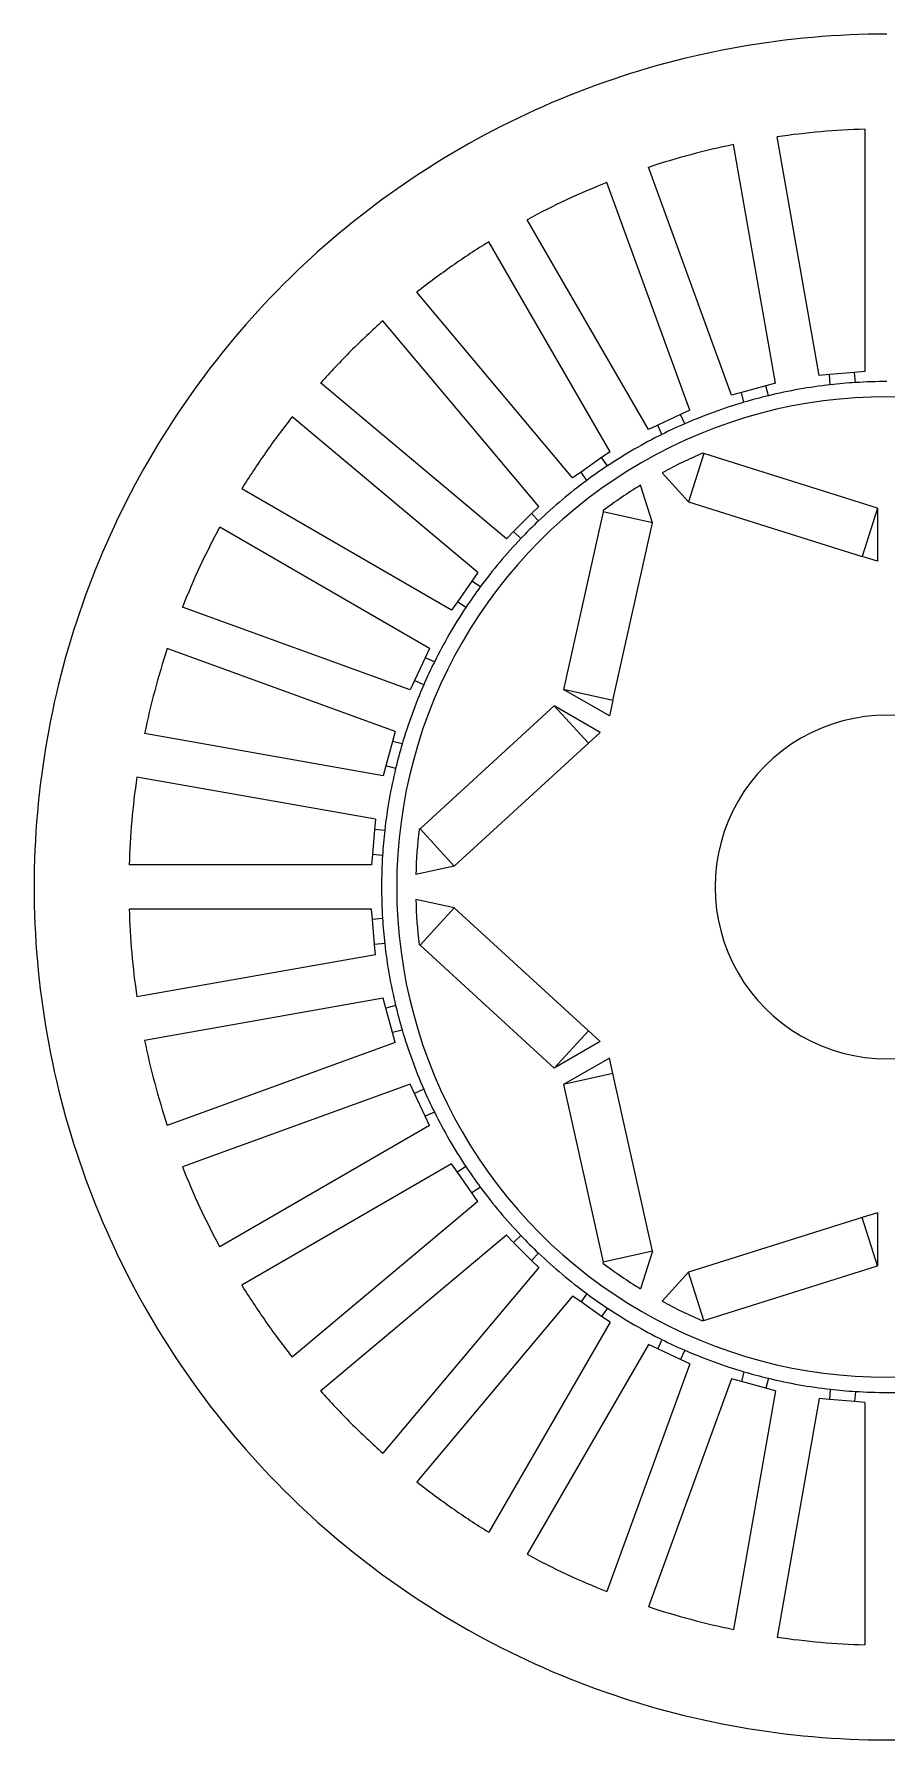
# Model space of a CAD drawing. Header units: millimetres. Extents: x -68 to 68, y -68 to 68.
# Drawn here: x -67.5 to 0, y -67.5 to 67.5 of the extents above; entities that cross this region are included whole.
import ezdxf

# ---------------------------------------------------------------- set-up
doc = ezdxf.new("R2010")
doc.units = ezdxf.units.MM

msp = doc.modelspace()

# ---------------------------------------------------------------- linework, layer by layer
at = {"layer": '_MotorCAD0_'}
msp.add_arc((0, 0), 67.5, 170, 180, dxfattribs=at)
at = {"layer": '_MotorCAD100_'}
msp.add_line((-15.6, -37.73), (-16.33, -37.39), dxfattribs=at)
at = {"layer": '_MotorCAD101_'}
msp.add_line((-15.99, -36.66), (-16.33, -37.39), dxfattribs=at)
at = {"layer": '_MotorCAD102_'}
msp.add_arc((0, 0), 40, 246.4325, 250, dxfattribs=at)
at = {"layer": '_MotorCAD103_'}
msp.add_arc((0, 0), 40, 250, 253.5675, dxfattribs=at)
at = {"layer": '_MotorCAD104_'}
msp.add_line((-11.32, -38.37), (-11.52, -39.14), dxfattribs=at)
at = {"layer": '_MotorCAD105_'}
msp.add_line((-11.52, -39.14), (-12.31, -38.93), dxfattribs=at)
at = {"layer": '_MotorCAD106_'}
msp.add_line((-12.31, -38.93), (-18.87, -56.96), dxfattribs=at)
at = {"layer": '_MotorCAD107_'}
msp.add_arc((0, 0), 60, 251.6714, 255, dxfattribs=at)
at = {"layer": '_MotorCAD108_'}
msp.add_arc((0, 0), 60, 255, 258.3286, dxfattribs=at)
at = {"layer": '_MotorCAD109_'}
msp.add_line((-8.81, -39.87), (-12.14, -58.76), dxfattribs=at)
at = {"layer": '_MotorCAD10_'}
msp.add_arc((0, 0), 67.5, 270, 280, dxfattribs=at)
at = {"layer": '_MotorCAD110_'}
msp.add_line((-8.81, -39.87), (-9.59, -39.66), dxfattribs=at)
at = {"layer": '_MotorCAD111_'}
msp.add_line((-9.38, -38.88), (-9.59, -39.66), dxfattribs=at)
at = {"layer": '_MotorCAD112_'}
msp.add_arc((0, 0), 40, 256.4325, 260, dxfattribs=at)
at = {"layer": '_MotorCAD113_'}
msp.add_arc((0, 0), 40, 260, 263.5675, dxfattribs=at)
at = {"layer": '_MotorCAD114_'}
msp.add_line((-4.48, -39.75), (-4.55, -40.55), dxfattribs=at)
at = {"layer": '_MotorCAD115_'}
msp.add_line((-4.55, -40.55), (-5.36, -40.47), dxfattribs=at)
at = {"layer": '_MotorCAD116_'}
msp.add_line((-5.36, -40.47), (-8.69, -59.37), dxfattribs=at)
at = {"layer": '_MotorCAD117_'}
msp.add_arc((0, 0), 60, 261.6714, 265, dxfattribs=at)
at = {"layer": '_MotorCAD118_'}
msp.add_arc((0, 0), 60, 265, 268.3286, dxfattribs=at)
at = {"layer": '_MotorCAD119_'}
msp.add_line((-1.75, -40.79), (-1.75, -59.97), dxfattribs=at)
at = {"layer": '_MotorCAD120_'}
msp.add_line((-1.75, -40.79), (-2.56, -40.72), dxfattribs=at)
at = {"layer": '_MotorCAD121_'}
msp.add_line((-2.49, -39.92), (-2.56, -40.72), dxfattribs=at)
at = {"layer": '_MotorCAD122_'}
msp.add_arc((0, 0), 40, 266.4325, 270, dxfattribs=at)
at = {"layer": '_MotorCAD123_'}
msp.add_arc((0, 0), 40, 270, 273.5675, dxfattribs=at)
at = {"layer": '_MotorCAD1_'}
msp.add_arc((0, 0), 67.5, 180, 190, dxfattribs=at)
at = {"layer": '_MotorCAD28_'}
msp.add_arc((0, 0), 67.5, 90, 100, dxfattribs=at)
at = {"layer": '_MotorCAD29_'}
msp.add_arc((0, 0), 67.5, 100, 110, dxfattribs=at)
at = {"layer": '_MotorCAD2_'}
msp.add_arc((0, 0), 67.5, 190, 200, dxfattribs=at)
at = {"layer": '_MotorCAD303_'}
msp.add_arc((0, 0), 40, 90, 93.5675, dxfattribs=at)
at = {"layer": '_MotorCAD304_'}
msp.add_line((-2.49, 39.92), (-2.56, 40.72), dxfattribs=at)
at = {"layer": '_MotorCAD305_'}
msp.add_line((-1.75, 40.79), (-2.56, 40.72), dxfattribs=at)
at = {"layer": '_MotorCAD306_'}
msp.add_line((-1.75, 59.97), (-1.75, 40.79), dxfattribs=at)
at = {"layer": '_MotorCAD307_'}
msp.add_arc((0, 0), 60, 91.6714, 95, dxfattribs=at)
at = {"layer": '_MotorCAD308_'}
msp.add_arc((0, 0), 60, 95, 98.3286, dxfattribs=at)
at = {"layer": '_MotorCAD309_'}
msp.add_line((-5.36, 40.47), (-8.69, 59.37), dxfattribs=at)
at = {"layer": '_MotorCAD30_'}
msp.add_arc((0, 0), 67.5, 110, 120, dxfattribs=at)
at = {"layer": '_MotorCAD310_'}
msp.add_line((-4.55, 40.55), (-5.36, 40.47), dxfattribs=at)
at = {"layer": '_MotorCAD311_'}
msp.add_line((-4.48, 39.75), (-4.55, 40.55), dxfattribs=at)
at = {"layer": '_MotorCAD312_'}
msp.add_arc((0, 0), 40, 96.4325, 100, dxfattribs=at)
at = {"layer": '_MotorCAD313_'}
msp.add_arc((0, 0), 40, 100, 103.5675, dxfattribs=at)
at = {"layer": '_MotorCAD314_'}
msp.add_line((-9.38, 38.88), (-9.59, 39.66), dxfattribs=at)
at = {"layer": '_MotorCAD315_'}
msp.add_line((-8.81, 39.87), (-9.59, 39.66), dxfattribs=at)
at = {"layer": '_MotorCAD316_'}
msp.add_line((-8.81, 39.87), (-12.14, 58.76), dxfattribs=at)
at = {"layer": '_MotorCAD317_'}
msp.add_arc((0, 0), 60, 101.6714, 105, dxfattribs=at)
at = {"layer": '_MotorCAD318_'}
msp.add_arc((0, 0), 60, 105, 108.3286, dxfattribs=at)
at = {"layer": '_MotorCAD319_'}
msp.add_line((-12.31, 38.93), (-18.87, 56.96), dxfattribs=at)
at = {"layer": '_MotorCAD31_'}
msp.add_arc((0, 0), 67.5, 120, 130, dxfattribs=at)
at = {"layer": '_MotorCAD320_'}
msp.add_line((-11.52, 39.14), (-12.31, 38.93), dxfattribs=at)
at = {"layer": '_MotorCAD321_'}
msp.add_line((-11.32, 38.37), (-11.52, 39.14), dxfattribs=at)
at = {"layer": '_MotorCAD322_'}
msp.add_arc((0, 0), 40, 106.4325, 110, dxfattribs=at)
at = {"layer": '_MotorCAD323_'}
msp.add_arc((0, 0), 40, 110, 113.5675, dxfattribs=at)
at = {"layer": '_MotorCAD324_'}
msp.add_line((-15.99, 36.66), (-16.33, 37.39), dxfattribs=at)
at = {"layer": '_MotorCAD325_'}
msp.add_line((-15.6, 37.73), (-16.33, 37.39), dxfattribs=at)
at = {"layer": '_MotorCAD326_'}
msp.add_line((-15.6, 37.73), (-22.16, 55.76), dxfattribs=at)
at = {"layer": '_MotorCAD327_'}
msp.add_arc((0, 0), 60, 111.6714, 115, dxfattribs=at)
at = {"layer": '_MotorCAD328_'}
msp.add_arc((0, 0), 60, 115, 118.3286, dxfattribs=at)
at = {"layer": '_MotorCAD329_'}
msp.add_line((-18.88, 36.2), (-28.47, 52.81), dxfattribs=at)
at = {"layer": '_MotorCAD32_'}
msp.add_arc((0, 0), 67.5, 130, 140, dxfattribs=at)
at = {"layer": '_MotorCAD330_'}
msp.add_line((-18.14, 36.54), (-18.88, 36.2), dxfattribs=at)
at = {"layer": '_MotorCAD331_'}
msp.add_line((-17.81, 35.82), (-18.14, 36.54), dxfattribs=at)
at = {"layer": '_MotorCAD332_'}
msp.add_arc((0, 0), 40, 116.4325, 120, dxfattribs=at)
at = {"layer": '_MotorCAD333_'}
msp.add_arc((0, 0), 40, 120, 123.5675, dxfattribs=at)
at = {"layer": '_MotorCAD334_'}
msp.add_line((-22.12, 33.33), (-22.58, 33.98), dxfattribs=at)
at = {"layer": '_MotorCAD335_'}
msp.add_line((-21.91, 34.45), (-22.58, 33.98), dxfattribs=at)
at = {"layer": '_MotorCAD336_'}
msp.add_line((-21.91, 34.45), (-31.5, 51.06), dxfattribs=at)
at = {"layer": '_MotorCAD337_'}
msp.add_arc((0, 0), 60, 121.6714, 125, dxfattribs=at)
at = {"layer": '_MotorCAD338_'}
msp.add_arc((0, 0), 60, 125, 128.3286, dxfattribs=at)
at = {"layer": '_MotorCAD339_'}
msp.add_line((-24.88, 32.37), (-37.21, 47.07), dxfattribs=at)
at = {"layer": '_MotorCAD33_'}
msp.add_arc((0, 0), 67.5, 140, 150, dxfattribs=at)
at = {"layer": '_MotorCAD340_'}
msp.add_line((-24.21, 32.84), (-24.88, 32.37), dxfattribs=at)
at = {"layer": '_MotorCAD341_'}
msp.add_line((-23.76, 32.18), (-24.21, 32.84), dxfattribs=at)
at = {"layer": '_MotorCAD342_'}
msp.add_arc((0, 0), 40, 126.4325, 130, dxfattribs=at)
at = {"layer": '_MotorCAD343_'}
msp.add_arc((0, 0), 40, 130, 133.5675, dxfattribs=at)
at = {"layer": '_MotorCAD344_'}
msp.add_line((-27.57, 28.98), (-28.13, 29.55), dxfattribs=at)
at = {"layer": '_MotorCAD345_'}
msp.add_line((-27.56, 30.12), (-28.13, 29.55), dxfattribs=at)
at = {"layer": '_MotorCAD346_'}
msp.add_line((-27.56, 30.12), (-39.89, 44.82), dxfattribs=at)
at = {"layer": '_MotorCAD347_'}
msp.add_arc((0, 0), 60, 131.6714, 135, dxfattribs=at)
at = {"layer": '_MotorCAD348_'}
msp.add_arc((0, 0), 60, 135, 138.3286, dxfattribs=at)
at = {"layer": '_MotorCAD349_'}
msp.add_line((-30.12, 27.56), (-44.82, 39.89), dxfattribs=at)
at = {"layer": '_MotorCAD34_'}
msp.add_arc((0, 0), 67.5, 150, 160, dxfattribs=at)
at = {"layer": '_MotorCAD350_'}
msp.add_line((-29.55, 28.13), (-30.12, 27.56), dxfattribs=at)
at = {"layer": '_MotorCAD351_'}
msp.add_line((-28.98, 27.57), (-29.55, 28.13), dxfattribs=at)
at = {"layer": '_MotorCAD352_'}
msp.add_arc((0, 0), 40, 136.4325, 140, dxfattribs=at)
at = {"layer": '_MotorCAD353_'}
msp.add_arc((0, 0), 40, 140, 143.5675, dxfattribs=at)
at = {"layer": '_MotorCAD354_'}
msp.add_line((-32.18, 23.76), (-32.84, 24.21), dxfattribs=at)
at = {"layer": '_MotorCAD355_'}
msp.add_line((-32.37, 24.88), (-32.84, 24.21), dxfattribs=at)
at = {"layer": '_MotorCAD356_'}
msp.add_line((-32.37, 24.88), (-47.07, 37.21), dxfattribs=at)
at = {"layer": '_MotorCAD357_'}
msp.add_arc((0, 0), 60, 141.6714, 145, dxfattribs=at)
at = {"layer": '_MotorCAD358_'}
msp.add_arc((0, 0), 60, 145, 148.3286, dxfattribs=at)
at = {"layer": '_MotorCAD359_'}
msp.add_line((-34.45, 21.91), (-51.06, 31.5), dxfattribs=at)
at = {"layer": '_MotorCAD35_'}
msp.add_arc((0, 0), 67.5, 160, 170, dxfattribs=at)
at = {"layer": '_MotorCAD360_'}
msp.add_line((-33.98, 22.58), (-34.45, 21.91), dxfattribs=at)
at = {"layer": '_MotorCAD361_'}
msp.add_line((-33.33, 22.12), (-33.98, 22.58), dxfattribs=at)
at = {"layer": '_MotorCAD362_'}
msp.add_arc((0, 0), 40, 146.4325, 150, dxfattribs=at)
at = {"layer": '_MotorCAD363_'}
msp.add_arc((0, 0), 40, 150, 153.5675, dxfattribs=at)
at = {"layer": '_MotorCAD364_'}
msp.add_line((-35.82, 17.81), (-36.54, 18.14), dxfattribs=at)
at = {"layer": '_MotorCAD365_'}
msp.add_line((-36.2, 18.88), (-36.54, 18.14), dxfattribs=at)
at = {"layer": '_MotorCAD366_'}
msp.add_line((-36.2, 18.88), (-52.81, 28.47), dxfattribs=at)
at = {"layer": '_MotorCAD367_'}
msp.add_arc((0, 0), 60, 151.6714, 155, dxfattribs=at)
at = {"layer": '_MotorCAD368_'}
msp.add_arc((0, 0), 60, 155, 158.3286, dxfattribs=at)
at = {"layer": '_MotorCAD369_'}
msp.add_line((-37.73, 15.6), (-55.76, 22.16), dxfattribs=at)
at = {"layer": '_MotorCAD36_'}
msp.add_line((-40.79, -1.75), (-59.97, -1.75), dxfattribs=at)
at = {"layer": '_MotorCAD370_'}
msp.add_line((-37.39, 16.33), (-37.73, 15.6), dxfattribs=at)
at = {"layer": '_MotorCAD371_'}
msp.add_line((-36.66, 15.99), (-37.39, 16.33), dxfattribs=at)
at = {"layer": '_MotorCAD372_'}
msp.add_arc((0, 0), 40, 156.4325, 160, dxfattribs=at)
at = {"layer": '_MotorCAD373_'}
msp.add_arc((0, 0), 40, 160, 163.5675, dxfattribs=at)
at = {"layer": '_MotorCAD374_'}
msp.add_line((-38.37, 11.32), (-39.14, 11.52), dxfattribs=at)
at = {"layer": '_MotorCAD375_'}
msp.add_line((-38.93, 12.31), (-39.14, 11.52), dxfattribs=at)
at = {"layer": '_MotorCAD376_'}
msp.add_line((-38.93, 12.31), (-56.96, 18.87), dxfattribs=at)
at = {"layer": '_MotorCAD377_'}
msp.add_arc((0, 0), 60, 161.6714, 165, dxfattribs=at)
at = {"layer": '_MotorCAD378_'}
msp.add_arc((0, 0), 60, 165, 168.3286, dxfattribs=at)
at = {"layer": '_MotorCAD379_'}
msp.add_line((-39.87, 8.81), (-58.76, 12.14), dxfattribs=at)
at = {"layer": '_MotorCAD37_'}
msp.add_arc((0, 0), 60, 181.6714, 185, dxfattribs=at)
at = {"layer": '_MotorCAD380_'}
msp.add_line((-39.66, 9.59), (-39.87, 8.81), dxfattribs=at)
at = {"layer": '_MotorCAD381_'}
msp.add_line((-38.88, 9.38), (-39.66, 9.59), dxfattribs=at)
at = {"layer": '_MotorCAD382_'}
msp.add_arc((0, 0), 40, 166.4325, 170, dxfattribs=at)
at = {"layer": '_MotorCAD383_'}
msp.add_arc((0, 0), 40, 170, 173.5675, dxfattribs=at)
at = {"layer": '_MotorCAD384_'}
msp.add_line((-39.75, 4.48), (-40.55, 4.55), dxfattribs=at)
at = {"layer": '_MotorCAD385_'}
msp.add_line((-40.47, 5.36), (-40.55, 4.55), dxfattribs=at)
at = {"layer": '_MotorCAD386_'}
msp.add_line((-40.47, 5.36), (-59.37, 8.69), dxfattribs=at)
at = {"layer": '_MotorCAD387_'}
msp.add_arc((0, 0), 60, 171.6714, 175, dxfattribs=at)
at = {"layer": '_MotorCAD388_'}
msp.add_arc((0, 0), 60, 175, 178.3286, dxfattribs=at)
at = {"layer": '_MotorCAD389_'}
msp.add_line((-40.79, 1.75), (-59.97, 1.75), dxfattribs=at)
at = {"layer": '_MotorCAD38_'}
msp.add_arc((0, 0), 60, 185, 188.3286, dxfattribs=at)
at = {"layer": '_MotorCAD390_'}
msp.add_line((-40.72, 2.56), (-40.79, 1.75), dxfattribs=at)
at = {"layer": '_MotorCAD391_'}
msp.add_line((-39.92, 2.49), (-40.72, 2.56), dxfattribs=at)
at = {"layer": '_MotorCAD392_'}
msp.add_arc((0, 0), 40, 176.4325, 180, dxfattribs=at)
at = {"layer": '_MotorCAD393_'}
msp.add_arc((0, 0), 40, 180, 183.5675, dxfattribs=at)
at = {"layer": '_MotorCAD394_'}
msp.add_line((-39.92, -2.49), (-40.72, -2.56), dxfattribs=at)
at = {"layer": '_MotorCAD395_'}
msp.add_line((-40.72, -2.56), (-40.79, -1.75), dxfattribs=at)
at = {"layer": '_MotorCAD396_'}
msp.add_line((-40.55, 4.55), (-40.72, 2.56), dxfattribs=at)
at = {"layer": '_MotorCAD397_'}
msp.add_arc((0, 0), 40, 183.5675, 186.4325, dxfattribs=at)
at = {"layer": '_MotorCAD398_'}
msp.add_line((-40.55, -4.55), (-40.72, -2.56), dxfattribs=at)
at = {"layer": '_MotorCAD399_'}
msp.add_arc((0, 0), 38.8, 180, 240, dxfattribs=at)
at = {"layer": '_MotorCAD39_'}
msp.add_line((-40.47, -5.36), (-59.37, -8.69), dxfattribs=at)
at = {"layer": '_MotorCAD3_'}
msp.add_arc((0, 0), 67.5, 200, 210, dxfattribs=at)
at = {"layer": '_MotorCAD400_'}
msp.add_arc((0, 0), 38.8, 240, 300, dxfattribs=at)
at = {"layer": '_MotorCAD403_'}
msp.add_arc((0, 0), 38.8, 60, 120, dxfattribs=at)
at = {"layer": '_MotorCAD404_'}
msp.add_arc((0, 0), 38.8, 120, 180, dxfattribs=at)
at = {"layer": '_MotorCAD405_'}
msp.add_arc((0, 0), 13.6, 180, 240, dxfattribs=at)
at = {"layer": '_MotorCAD406_'}
msp.add_arc((0, 0), 13.6, 240, 300, dxfattribs=at)
at = {"layer": '_MotorCAD409_'}
msp.add_arc((0, 0), 13.6, 60, 120, dxfattribs=at)
at = {"layer": '_MotorCAD40_'}
msp.add_line((-40.47, -5.36), (-40.55, -4.55), dxfattribs=at)
at = {"layer": '_MotorCAD410_'}
msp.add_arc((0, 0), 13.6, 120, 180, dxfattribs=at)
at = {"layer": '_MotorCAD419_'}
msp.add_line((-22.7, 12.24), (-23.63, 11.39), dxfattribs=at)
at = {"layer": '_MotorCAD41_'}
msp.add_line((-39.75, -4.48), (-40.55, -4.55), dxfattribs=at)
at = {"layer": '_MotorCAD420_'}
msp.add_line((-22.7, 12.24), (-26.34, 14.34), dxfattribs=at)
at = {"layer": '_MotorCAD421_'}
msp.add_line((-23.63, 11.39), (-26.34, 14.34), dxfattribs=at)
at = {"layer": '_MotorCAD422_'}
msp.add_arc((0, 0), 37.3, 173, 178.4637, dxfattribs=at)
at = {"layer": '_MotorCAD423_'}
msp.add_line((-34.25, 1.66), (-37.29, 1), dxfattribs=at)
at = {"layer": '_MotorCAD424_'}
msp.add_line((-34.25, 1.66), (-36.95, 4.61), dxfattribs=at)
at = {"layer": '_MotorCAD425_'}
msp.add_line((-36.95, 4.61), (-37.02, 4.55), dxfattribs=at)
at = {"layer": '_MotorCAD426_'}
msp.add_line((-23.63, -11.39), (-26.34, -14.34), dxfattribs=at)
at = {"layer": '_MotorCAD427_'}
msp.add_line((-22.7, -12.24), (-26.34, -14.34), dxfattribs=at)
at = {"layer": '_MotorCAD428_'}
msp.add_line((-22.7, -12.24), (-23.63, -11.39), dxfattribs=at)
at = {"layer": '_MotorCAD429_'}
msp.add_line((-34.25, -1.66), (-37.29, -1), dxfattribs=at)
at = {"layer": '_MotorCAD42_'}
msp.add_arc((0, 0), 40, 186.4325, 190, dxfattribs=at)
at = {"layer": '_MotorCAD430_'}
msp.add_arc((0, 0), 37.3, 181.5363, 187, dxfattribs=at)
at = {"layer": '_MotorCAD431_'}
msp.add_line((-36.95, -4.61), (-37.02, -4.55), dxfattribs=at)
at = {"layer": '_MotorCAD432_'}
msp.add_line((-34.25, -1.66), (-36.95, -4.61), dxfattribs=at)
at = {"layer": '_MotorCAD433_'}
msp.add_line((-22.45, 29.79), (-22.47, 29.7), dxfattribs=at)
at = {"layer": '_MotorCAD434_'}
msp.add_line((-18.56, 28.83), (-22.47, 29.7), dxfattribs=at)
at = {"layer": '_MotorCAD435_'}
msp.add_line((-18.56, 28.83), (-19.51, 31.79), dxfattribs=at)
at = {"layer": '_MotorCAD436_'}
msp.add_arc((0, 0), 37.3, 121.5363, 127, dxfattribs=at)
at = {"layer": '_MotorCAD437_'}
msp.add_line((-15.69, -30.49), (-17.78, -32.79), dxfattribs=at)
at = {"layer": '_MotorCAD438_'}
msp.add_arc((0, 0), 37.3, 241.5363, 247, dxfattribs=at)
at = {"layer": '_MotorCAD439_'}
msp.add_line((-14.48, -34.31), (-14.57, -34.33), dxfattribs=at)
at = {"layer": '_MotorCAD43_'}
msp.add_arc((0, 0), 40, 190, 193.5675, dxfattribs=at)
at = {"layer": '_MotorCAD440_'}
msp.add_line((-14.48, -34.31), (-15.69, -30.49), dxfattribs=at)
at = {"layer": '_MotorCAD44_'}
msp.add_line((-38.88, -9.38), (-39.66, -9.59), dxfattribs=at)
at = {"layer": '_MotorCAD452_'}
msp.add_line((-21.68, 14.77), (-21.95, 13.54), dxfattribs=at)
at = {"layer": '_MotorCAD453_'}
msp.add_line((-21.68, 14.77), (-25.59, 15.64), dxfattribs=at)
at = {"layer": '_MotorCAD454_'}
msp.add_line((-21.95, 13.54), (-25.59, 15.64), dxfattribs=at)
at = {"layer": '_MotorCAD455_'}
msp.add_line((-0.75, -25.78), (-0.75, -29.98), dxfattribs=at)
at = {"layer": '_MotorCAD456_'}
msp.add_line((-0.75, -25.78), (-1.95, -26.16), dxfattribs=at)
at = {"layer": '_MotorCAD457_'}
msp.add_line((-0.75, -29.98), (-1.95, -26.16), dxfattribs=at)
at = {"layer": '_MotorCAD45_'}
msp.add_line((-39.66, -9.59), (-39.87, -8.81), dxfattribs=at)
at = {"layer": '_MotorCAD466_'}
msp.add_arc((0, 0), 37.3, 233, 238.4637, dxfattribs=at)
at = {"layer": '_MotorCAD467_'}
msp.add_line((-18.56, -28.83), (-19.51, -31.79), dxfattribs=at)
at = {"layer": '_MotorCAD468_'}
msp.add_line((-18.56, -28.83), (-22.47, -29.7), dxfattribs=at)
at = {"layer": '_MotorCAD469_'}
msp.add_line((-22.45, -29.79), (-22.47, -29.7), dxfattribs=at)
at = {"layer": '_MotorCAD46_'}
msp.add_line((-39.87, -8.81), (-58.76, -12.14), dxfattribs=at)
at = {"layer": '_MotorCAD470_'}
msp.add_line((-14.48, 34.31), (-15.69, 30.49), dxfattribs=at)
at = {"layer": '_MotorCAD471_'}
msp.add_line((-14.48, 34.31), (-14.57, 34.33), dxfattribs=at)
at = {"layer": '_MotorCAD472_'}
msp.add_arc((0, 0), 37.3, 113, 118.4637, dxfattribs=at)
at = {"layer": '_MotorCAD473_'}
msp.add_line((-15.69, 30.49), (-17.78, 32.79), dxfattribs=at)
at = {"layer": '_MotorCAD47_'}
msp.add_arc((0, 0), 60, 191.6714, 195, dxfattribs=at)
at = {"layer": '_MotorCAD485_'}
msp.add_line((-21.68, -14.77), (-21.95, -13.54), dxfattribs=at)
at = {"layer": '_MotorCAD486_'}
msp.add_line((-21.95, -13.54), (-25.59, -15.64), dxfattribs=at)
at = {"layer": '_MotorCAD487_'}
msp.add_line((-21.68, -14.77), (-25.59, -15.64), dxfattribs=at)
at = {"layer": '_MotorCAD488_'}
msp.add_line((-0.75, 29.98), (-0.75, 25.78), dxfattribs=at)
at = {"layer": '_MotorCAD489_'}
msp.add_line((-0.75, 29.98), (-1.95, 26.16), dxfattribs=at)
at = {"layer": '_MotorCAD48_'}
msp.add_arc((0, 0), 60, 195, 198.3286, dxfattribs=at)
at = {"layer": '_MotorCAD490_'}
msp.add_line((-0.75, 25.78), (-1.95, 26.16), dxfattribs=at)
at = {"layer": '_MotorCAD499_'}
msp.add_line((-15.69, 30.49), (-1.95, 26.16), dxfattribs=at)
at = {"layer": '_MotorCAD49_'}
msp.add_line((-38.93, -12.31), (-56.96, -18.87), dxfattribs=at)
at = {"layer": '_MotorCAD4_'}
msp.add_arc((0, 0), 67.5, 210, 220, dxfattribs=at)
at = {"layer": '_MotorCAD500_'}
msp.add_line((-0.75, 29.98), (-14.48, 34.31), dxfattribs=at)
at = {"layer": '_MotorCAD501_'}
msp.add_line((-34.25, 1.66), (-23.63, 11.39), dxfattribs=at)
at = {"layer": '_MotorCAD502_'}
msp.add_line((-26.34, 14.34), (-36.95, 4.61), dxfattribs=at)
at = {"layer": '_MotorCAD503_'}
msp.add_line((-18.56, -28.83), (-21.68, -14.77), dxfattribs=at)
at = {"layer": '_MotorCAD504_'}
msp.add_line((-25.59, -15.64), (-22.47, -29.7), dxfattribs=at)
at = {"layer": '_MotorCAD50_'}
msp.add_line((-38.93, -12.31), (-39.14, -11.52), dxfattribs=at)
at = {"layer": '_MotorCAD511_'}
msp.add_line((-22.47, 29.7), (-25.59, 15.64), dxfattribs=at)
at = {"layer": '_MotorCAD512_'}
msp.add_line((-21.68, 14.77), (-18.56, 28.83), dxfattribs=at)
at = {"layer": '_MotorCAD513_'}
msp.add_line((-36.95, -4.61), (-26.34, -14.34), dxfattribs=at)
at = {"layer": '_MotorCAD514_'}
msp.add_line((-23.63, -11.39), (-34.25, -1.66), dxfattribs=at)
at = {"layer": '_MotorCAD515_'}
msp.add_line((-14.48, -34.31), (-0.75, -29.98), dxfattribs=at)
at = {"layer": '_MotorCAD516_'}
msp.add_line((-1.95, -26.16), (-15.69, -30.49), dxfattribs=at)
at = {"layer": '_MotorCAD519_'}
msp.add_arc((0, 0), 40, 173.5675, 176.4325, dxfattribs=at)
at = {"layer": '_MotorCAD51_'}
msp.add_line((-38.37, -11.32), (-39.14, -11.52), dxfattribs=at)
at = {"layer": '_MotorCAD520_'}
msp.add_arc((0, 0), 40, 193.5675, 196.4325, dxfattribs=at)
at = {"layer": '_MotorCAD521_'}
msp.add_line((-39.14, -11.52), (-39.66, -9.59), dxfattribs=at)
at = {"layer": '_MotorCAD522_'}
msp.add_arc((0, 0), 40, 163.5675, 166.4325, dxfattribs=at)
at = {"layer": '_MotorCAD523_'}
msp.add_line((-39.14, 11.52), (-39.66, 9.59), dxfattribs=at)
at = {"layer": '_MotorCAD524_'}
msp.add_arc((0, 0), 40, 203.5675, 206.4325, dxfattribs=at)
at = {"layer": '_MotorCAD525_'}
msp.add_line((-36.54, -18.14), (-37.39, -16.33), dxfattribs=at)
at = {"layer": '_MotorCAD526_'}
msp.add_arc((0, 0), 40, 153.5675, 156.4325, dxfattribs=at)
at = {"layer": '_MotorCAD527_'}
msp.add_line((-36.54, 18.14), (-37.39, 16.33), dxfattribs=at)
at = {"layer": '_MotorCAD528_'}
msp.add_arc((0, 0), 40, 213.5675, 216.4325, dxfattribs=at)
at = {"layer": '_MotorCAD529_'}
msp.add_line((-32.84, -24.21), (-33.98, -22.58), dxfattribs=at)
at = {"layer": '_MotorCAD52_'}
msp.add_arc((0, 0), 40, 196.4325, 200, dxfattribs=at)
at = {"layer": '_MotorCAD530_'}
msp.add_arc((0, 0), 40, 143.5675, 146.4325, dxfattribs=at)
at = {"layer": '_MotorCAD531_'}
msp.add_line((-32.84, 24.21), (-33.98, 22.58), dxfattribs=at)
at = {"layer": '_MotorCAD532_'}
msp.add_arc((0, 0), 40, 223.5675, 226.4325, dxfattribs=at)
at = {"layer": '_MotorCAD533_'}
msp.add_line((-28.13, -29.55), (-29.55, -28.13), dxfattribs=at)
at = {"layer": '_MotorCAD534_'}
msp.add_line((-28.13, 29.55), (-29.55, 28.13), dxfattribs=at)
at = {"layer": '_MotorCAD535_'}
msp.add_arc((0, 0), 40, 133.5675, 136.4325, dxfattribs=at)
at = {"layer": '_MotorCAD536_'}
msp.add_arc((0, 0), 40, 233.5675, 236.4325, dxfattribs=at)
at = {"layer": '_MotorCAD537_'}
msp.add_line((-22.58, -33.98), (-24.21, -32.84), dxfattribs=at)
at = {"layer": '_MotorCAD538_'}
msp.add_arc((0, 0), 40, 123.5675, 126.4325, dxfattribs=at)
at = {"layer": '_MotorCAD539_'}
msp.add_line((-22.58, 33.98), (-24.21, 32.84), dxfattribs=at)
at = {"layer": '_MotorCAD53_'}
msp.add_arc((0, 0), 40, 200, 203.5675, dxfattribs=at)
at = {"layer": '_MotorCAD540_'}
msp.add_arc((0, 0), 40, 243.5675, 246.4325, dxfattribs=at)
at = {"layer": '_MotorCAD541_'}
msp.add_line((-16.33, -37.39), (-18.14, -36.54), dxfattribs=at)
at = {"layer": '_MotorCAD542_'}
msp.add_arc((0, 0), 40, 113.5675, 116.4325, dxfattribs=at)
at = {"layer": '_MotorCAD543_'}
msp.add_line((-16.33, 37.39), (-18.14, 36.54), dxfattribs=at)
at = {"layer": '_MotorCAD544_'}
msp.add_arc((0, 0), 40, 253.5675, 256.4325, dxfattribs=at)
at = {"layer": '_MotorCAD545_'}
msp.add_line((-9.59, -39.66), (-11.52, -39.14), dxfattribs=at)
at = {"layer": '_MotorCAD546_'}
msp.add_line((-9.59, 39.66), (-11.52, 39.14), dxfattribs=at)
at = {"layer": '_MotorCAD547_'}
msp.add_arc((0, 0), 40, 103.5675, 106.4325, dxfattribs=at)
at = {"layer": '_MotorCAD548_'}
msp.add_arc((0, 0), 40, 263.5675, 266.4325, dxfattribs=at)
at = {"layer": '_MotorCAD549_'}
msp.add_line((-2.56, -40.72), (-4.55, -40.55), dxfattribs=at)
at = {"layer": '_MotorCAD54_'}
msp.add_line((-36.66, -15.99), (-37.39, -16.33), dxfattribs=at)
at = {"layer": '_MotorCAD550_'}
msp.add_arc((0, 0), 40, 93.5675, 96.4325, dxfattribs=at)
at = {"layer": '_MotorCAD551_'}
msp.add_line((-2.56, 40.72), (-4.55, 40.55), dxfattribs=at)
at = {"layer": '_MotorCAD55_'}
msp.add_line((-37.39, -16.33), (-37.73, -15.6), dxfattribs=at)
at = {"layer": '_MotorCAD56_'}
msp.add_line((-37.73, -15.6), (-55.76, -22.16), dxfattribs=at)
at = {"layer": '_MotorCAD57_'}
msp.add_arc((0, 0), 60, 201.6714, 205, dxfattribs=at)
at = {"layer": '_MotorCAD58_'}
msp.add_arc((0, 0), 60, 205, 208.3286, dxfattribs=at)
at = {"layer": '_MotorCAD59_'}
msp.add_line((-36.2, -18.88), (-52.81, -28.47), dxfattribs=at)
at = {"layer": '_MotorCAD5_'}
msp.add_arc((0, 0), 67.5, 220, 230, dxfattribs=at)
at = {"layer": '_MotorCAD60_'}
msp.add_line((-36.2, -18.88), (-36.54, -18.14), dxfattribs=at)
at = {"layer": '_MotorCAD61_'}
msp.add_line((-35.82, -17.81), (-36.54, -18.14), dxfattribs=at)
at = {"layer": '_MotorCAD62_'}
msp.add_arc((0, 0), 40, 206.4325, 210, dxfattribs=at)
at = {"layer": '_MotorCAD63_'}
msp.add_arc((0, 0), 40, 210, 213.5675, dxfattribs=at)
at = {"layer": '_MotorCAD64_'}
msp.add_line((-33.33, -22.12), (-33.98, -22.58), dxfattribs=at)
at = {"layer": '_MotorCAD65_'}
msp.add_line((-33.98, -22.58), (-34.45, -21.91), dxfattribs=at)
at = {"layer": '_MotorCAD66_'}
msp.add_line((-34.45, -21.91), (-51.06, -31.5), dxfattribs=at)
at = {"layer": '_MotorCAD67_'}
msp.add_arc((0, 0), 60, 211.6714, 215, dxfattribs=at)
at = {"layer": '_MotorCAD68_'}
msp.add_arc((0, 0), 60, 215, 218.3286, dxfattribs=at)
at = {"layer": '_MotorCAD69_'}
msp.add_line((-32.37, -24.88), (-47.07, -37.21), dxfattribs=at)
at = {"layer": '_MotorCAD6_'}
msp.add_arc((0, 0), 67.5, 230, 240, dxfattribs=at)
at = {"layer": '_MotorCAD70_'}
msp.add_line((-32.37, -24.88), (-32.84, -24.21), dxfattribs=at)
at = {"layer": '_MotorCAD71_'}
msp.add_line((-32.18, -23.76), (-32.84, -24.21), dxfattribs=at)
at = {"layer": '_MotorCAD72_'}
msp.add_arc((0, 0), 40, 216.4325, 220, dxfattribs=at)
at = {"layer": '_MotorCAD73_'}
msp.add_arc((0, 0), 40, 220, 223.5675, dxfattribs=at)
at = {"layer": '_MotorCAD74_'}
msp.add_line((-28.98, -27.57), (-29.55, -28.13), dxfattribs=at)
at = {"layer": '_MotorCAD75_'}
msp.add_line((-29.55, -28.13), (-30.12, -27.56), dxfattribs=at)
at = {"layer": '_MotorCAD76_'}
msp.add_line((-30.12, -27.56), (-44.82, -39.89), dxfattribs=at)
at = {"layer": '_MotorCAD77_'}
msp.add_arc((0, 0), 60, 221.6714, 225, dxfattribs=at)
at = {"layer": '_MotorCAD78_'}
msp.add_arc((0, 0), 60, 225, 228.3286, dxfattribs=at)
at = {"layer": '_MotorCAD79_'}
msp.add_line((-27.56, -30.12), (-39.89, -44.82), dxfattribs=at)
at = {"layer": '_MotorCAD7_'}
msp.add_arc((0, 0), 67.5, 240, 250, dxfattribs=at)
at = {"layer": '_MotorCAD80_'}
msp.add_line((-27.56, -30.12), (-28.13, -29.55), dxfattribs=at)
at = {"layer": '_MotorCAD81_'}
msp.add_line((-27.57, -28.98), (-28.13, -29.55), dxfattribs=at)
at = {"layer": '_MotorCAD82_'}
msp.add_arc((0, 0), 40, 226.4325, 230, dxfattribs=at)
at = {"layer": '_MotorCAD83_'}
msp.add_arc((0, 0), 40, 230, 233.5675, dxfattribs=at)
at = {"layer": '_MotorCAD84_'}
msp.add_line((-23.76, -32.18), (-24.21, -32.84), dxfattribs=at)
at = {"layer": '_MotorCAD85_'}
msp.add_line((-24.21, -32.84), (-24.88, -32.37), dxfattribs=at)
at = {"layer": '_MotorCAD86_'}
msp.add_line((-24.88, -32.37), (-37.21, -47.07), dxfattribs=at)
at = {"layer": '_MotorCAD87_'}
msp.add_arc((0, 0), 60, 231.6714, 235, dxfattribs=at)
at = {"layer": '_MotorCAD88_'}
msp.add_arc((0, 0), 60, 235, 238.3286, dxfattribs=at)
at = {"layer": '_MotorCAD89_'}
msp.add_line((-21.91, -34.45), (-31.5, -51.06), dxfattribs=at)
at = {"layer": '_MotorCAD8_'}
msp.add_arc((0, 0), 67.5, 250, 260, dxfattribs=at)
at = {"layer": '_MotorCAD90_'}
msp.add_line((-21.91, -34.45), (-22.58, -33.98), dxfattribs=at)
at = {"layer": '_MotorCAD91_'}
msp.add_line((-22.12, -33.33), (-22.58, -33.98), dxfattribs=at)
at = {"layer": '_MotorCAD92_'}
msp.add_arc((0, 0), 40, 236.4325, 240, dxfattribs=at)
at = {"layer": '_MotorCAD93_'}
msp.add_arc((0, 0), 40, 240, 243.5675, dxfattribs=at)
at = {"layer": '_MotorCAD94_'}
msp.add_line((-17.81, -35.82), (-18.14, -36.54), dxfattribs=at)
at = {"layer": '_MotorCAD95_'}
msp.add_line((-18.14, -36.54), (-18.88, -36.2), dxfattribs=at)
at = {"layer": '_MotorCAD96_'}
msp.add_line((-18.88, -36.2), (-28.47, -52.81), dxfattribs=at)
at = {"layer": '_MotorCAD97_'}
msp.add_arc((0, 0), 60, 241.6714, 245, dxfattribs=at)
at = {"layer": '_MotorCAD98_'}
msp.add_arc((0, 0), 60, 245, 248.3286, dxfattribs=at)
at = {"layer": '_MotorCAD99_'}
msp.add_line((-15.6, -37.73), (-22.16, -55.76), dxfattribs=at)
at = {"layer": '_MotorCAD9_'}
msp.add_arc((0, 0), 67.5, 260, 270, dxfattribs=at)

doc.saveas('drawing.dxf')
